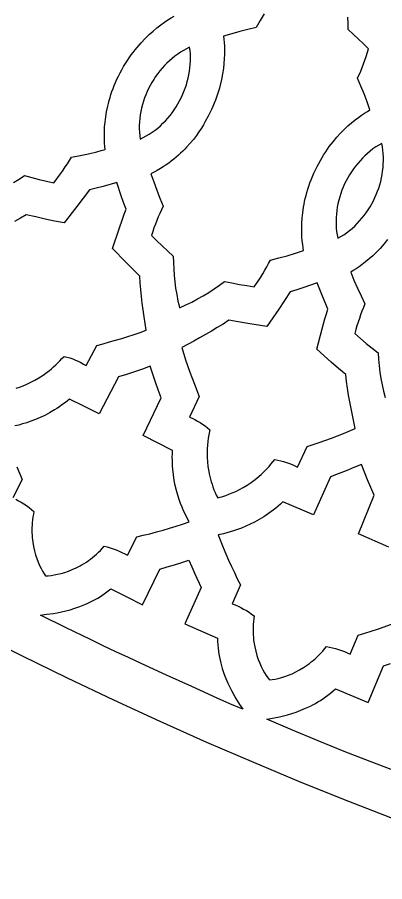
# Model space of a CAD drawing. Extents: x -550 to 550, y -550 to 550.
# Drawn here: x -216 to -173.7, y -460.6 to -361.1 of the extents above; entities that cross this region are included whole.
import ezdxf

# ---------------------------------------------------------------- set-up
doc = ezdxf.new("R2010")
doc.units = 0
doc.layers.add('LAYER_1', color=18, linetype='CONTINUOUS')
doc.layers.add('LAYER_10', color=4, linetype='CONTINUOUS')

msp = doc.modelspace()

# ---------------------------------------------------------------- linework, layer by layer
at = {"layer": 'LAYER_1'}
msp.add_lwpolyline([(0, 549.9999999999998, 0.4142135623730951), (-550, -4.34e-14, 0.4142135623730951), (0, -549.9999999999998, 0.4142135623730951), (550, -4.34e-14, 0.4142135623730951)], format="xyb", close=True, dxfattribs=at)
for points in [[(-216.4474088009289, -380.088647503899), (-215.8166528680538, -379.7092621019045), (-215.1956634521484, -379.3173217773438), (-214.35593434036, -379.5410267614815), (-213.5131423814372, -379.7532359755043), (-212.6675176351162, -379.9538555831224), (-211.8192901611328, -380.1427917480469), (-211.5417699529688, -379.7876116601377), (-211.270362869675, -379.4274923593121), (-211.0051568895751, -379.0626159028541), (-210.7462399909931, -378.6931643480477), (-210.4937001522528, -378.3193197521767), (-210.247625351678, -377.9412641725252), (-210.0081035675925, -377.5591796663767), (-209.7752227783203, -377.1732482910156), (-208.7947198572189, -376.9948753427699), (-207.8185819757703, -376.7922935471809), (-206.848314239249, -376.5636897948959), (-206.3658520207345, -376.4390630883198), (-205.8854217529297, -376.3072509765625), (-205.92373487869, -375.9662888635453), (-205.9555653246104, -375.5849283415838), (-205.9777897567481, -375.1651572413592), (-205.9872848411599, -374.7089633935525), (-205.9809272439031, -374.2183346288447), (-205.9555936310348, -373.6952587779169), (-205.9081606686119, -373.1417236714501), (-205.8355050226915, -372.5597171401254), (-205.7345033593308, -371.9512270146238), (-205.6020323445868, -371.3182411256263), (-205.5230197885889, -370.9931834669045), (-205.4349686445165, -370.6627473038141), (-205.3374884956269, -370.3271811151902), (-205.2301889251771, -369.986733379868), (-205.1126795164243, -369.6416525766827), (-204.9845698526257, -369.2921871844693), (-204.8454695170382, -368.9385856820629), (-204.6949880929192, -368.5810965482989), (-204.5327351635256, -368.2199682620121), (-204.3583203121148, -367.8554493020379), (-204.1713531219437, -367.4877881472112), (-203.9714431762695, -367.1172332763672), (-203.7634581536779, -366.7533229311916), (-203.5513660607559, -366.4017803009903), (-203.3355713647566, -366.0624000170635), (-203.1164785329331, -365.7349767107116), (-202.8944920325384, -365.4193050132348), (-202.6700163308254, -365.1151795559335), (-202.4434558950473, -364.8223949701078), (-202.215215192457, -364.5407458870582), (-201.9856986903077, -364.2700269380848), (-201.7553108558523, -364.0100327544881), (-201.2935390590353, -363.5213972086254), (-200.8331355400304, -363.0731962998727), (-200.3773360368618, -362.663787078632), (-199.9293762875539, -362.2915265953058), (-199.4924920301307, -361.9547719002964), (-199.0699190026166, -361.651880044006), (-198.6648929430359, -361.3812080768371), (-198.2806495894127, -361.1411130491919), (-197.9204246797714, -360.9299520114728)], [(-187.5655549114559, -360.6958568095831), (-188.038897847368, -361.4634779349162), (-188.4874877929688, -362.2453002929688), (-189.4315017508063, -362.4713604765825), (-190.3709307991422, -362.7165479541128), (-191.3053067403875, -362.9803840620086), (-192.2341613769531, -363.2623901367188), (-192.1983832337106, -363.6026017820654), (-192.1676491421939, -363.9824883414967), (-192.1450710797202, -364.4002501501999), (-192.1337610236069, -364.8540875433628), (-192.1368309511712, -365.3422008561727), (-192.1573928397305, -365.8627904238172), (-192.1985586666019, -366.4140565814839), (-192.2634404091028, -366.9941996643602), (-192.3551500445504, -367.6014200076337), (-192.476799550262, -368.2339179464919), (-192.6315009035549, -368.8898938161224), (-192.7222185159561, -369.2261235797234), (-192.8223660817465, -369.5675479517127), (-192.9323325980908, -369.9139419739888), (-193.0525070621538, -370.2650806884502), (-193.1832784711, -370.6207391369953), (-193.3250358220943, -370.9806923615226), (-193.4781681123011, -371.3447154039305), (-193.6430643388852, -371.7125833061173), (-193.8201134990112, -372.0840711099817), (-194.0097045898438, -372.4589538574219), (-194.3552910262707, -373.0988008231205), (-194.5668872230794, -373.4643708228281), (-194.8069420187395, -373.855185996721), (-195.077397873092, -374.2673569670093), (-195.3801972459778, -374.6969943559027), (-195.7172825972379, -375.1402087856111), (-196.0905963867132, -375.5931108783445), (-196.5020810742448, -376.0518112563128), (-196.7227445234819, -376.2821203717006), (-196.9536791196734, -376.5124205417258), (-197.1951276702995, -376.7422255941647), (-197.4473329828403, -376.9710493567933), (-197.7105378647758, -377.1984056573882), (-197.9849851235862, -377.4238083237254), (-198.2709175667516, -377.6467711835813), (-198.5685780017521, -377.866808064732), (-198.8782092360678, -378.0834327949537), (-199.200054077179, -378.2961592020227), (-199.5343553325656, -378.5045011137153), (-199.8813558097079, -378.7079723578078), (-200.2412983160859, -378.9060867620762), (-200.6144256591797, -379.0983581542969), (-200.2939412454384, -380.046503607011), (-199.952277493639, -380.9874912106959), (-199.5896446727545, -381.9205959409665), (-199.2062530517578, -382.8450927734375), (-199.4003747651866, -383.2527327449659), (-199.5876127113825, -383.6638002886112), (-199.7678739978493, -384.0781187382096), (-199.9410657320906, -384.4955114275975), (-200.1070950216101, -384.9158016906108), (-200.2658689739115, -385.3388128610858), (-200.4172946964986, -385.7643682728587), (-200.561279296875, -386.1922912597656), (-199.9433554362859, -386.8091736982984), (-199.3170507264715, -387.4176610977172), (-198.6825426138706, -388.0175895547227), (-198.0400085449219, -388.6087951660156), (-198.0233345382361, -389.3386394550869), (-197.9905618593104, -390.0696501933203), (-197.9392114110418, -390.8026319967797), (-197.8668040963276, -391.5383894815283), (-197.7708608180649, -392.2777272636299), (-197.6489024791508, -393.0214499591479), (-197.4984499824824, -393.7703621841459), (-197.4117637071458, -394.1470158127198), (-197.317024230957, -394.5252685546875), (-196.6008730604692, -394.2104166626517), (-195.9082761444005, -393.8747771424369), (-195.2370584839442, -393.5198264270562), (-194.5850450802938, -393.1470409495228), (-193.9500609346425, -392.7578971428499), (-193.3299310481837, -392.3538714400505), (-192.7224804221108, -391.9364402741378), (-192.1255340576172, -391.507080078125), (-191.2727535900096, -391.6779338056219), (-190.41763152058, -391.8371002147788), (-189.5604083209874, -391.9845310917417), (-188.7013244628906, -392.1201782226562), (-188.4455295307588, -391.7489047841835), (-188.1961128952418, -391.3730806191606), (-187.9531557516432, -390.992889603662), (-187.7167392952665, -390.6085156137621), (-187.486944721415, -390.2201425255355), (-187.2638532253923, -389.8279542150567), (-187.0475460025017, -389.4321345584002), (-186.8381042480469, -389.0328674316406), (-185.873464574495, -388.7954318582583), (-184.9142401713432, -388.5360016085165), (-183.9611410743654, -388.2548855569577), (-183.0148773193359, -387.952392578125), (-183.0708396667158, -387.6132014501004), (-183.1233330661244, -387.2333633604616), (-183.1690575085848, -386.8146637616267), (-183.2047129851201, -386.358888106014), (-183.2269994867531, -385.8678218460419), (-183.232617004507, -385.3432504341284), (-183.2182655294046, -384.7869593226918), (-183.1806450524691, -384.2007339641504), (-183.1164555647234, -383.5863598109224), (-183.0223970571905, -382.9456223154261), (-182.9631356681985, -382.6159252682081), (-182.8951695208934, -382.2803069300797), (-182.8180861141529, -381.9389904825935), (-182.7314729468551, -381.5921991073014), (-182.6349175178777, -381.240155985756), (-182.5280073260986, -380.8830842995095), (-182.4103298703957, -380.5212072301142), (-182.2814726496469, -380.1547479591222), (-182.1410231627301, -379.783929668086), (-181.988568908523, -379.4089755385578), (-181.8236973859037, -379.0301087520898), (-181.64599609375, -378.6475524902344), (-181.4605160366252, -378.2725274635724), (-181.270223615764, -377.9095296084663), (-181.0755313502996, -377.5583843932194), (-180.8768517593651, -377.2189172861351), (-180.6745973620936, -376.8909537555169), (-180.4691806776184, -376.5743192696681), (-180.2610142250725, -376.2688392968922), (-180.0505105235892, -375.9743393054926), (-179.8380820923015, -375.6906447637728), (-179.6241414503426, -375.417581140036), (-179.193373610944, -374.9026485197254), (-178.7615071584583, -374.4281451909884), (-178.3318422459509, -373.9926749002522), (-177.9076790264868, -373.5948413939441), (-177.4923176531314, -373.2332484184916), (-177.0890582789497, -372.9064997203218), (-176.701201057007, -372.6131990458622), (-176.3320461403685, -372.3519501415401), (-175.9848936820993, -372.1213567537828), (-175.6630438352647, -371.9200226290176), (-175.3697967529297, -371.7465515136719), (-175.6968692005376, -370.8248753406733), (-176.0416394495003, -369.9094743395192), (-176.4042481158027, -369.0010060904805), (-176.7848358154297, -368.1001281738281), (-176.4278734565039, -367.2711560641373), (-176.0971110204335, -366.4309013368072), (-175.7930379777108, -365.5806250182219), (-175.5161437988281, -364.7215881347656), (-176.0975108726017, -364.1527184510028), (-176.6867483933643, -363.5918907834003), (-177.2837507860482, -363.0393398310314), (-177.8884124755859, -362.4953002929688), (-177.8894105218678, -361.7794154451548), (-177.9034449508741, -361.0622599833632)], [(-216.1600633345751, -403.8070191146899), (-215.7650748655665, -403.6734206625072), (-215.3492469406851, -403.5155613497432), (-214.9152894614458, -403.331292921819), (-214.4659123293634, -403.1184671241559), (-214.003825445953, -402.8749357021754), (-213.5317387127295, -402.5985504012988), (-213.0523620312077, -402.2871629669472), (-212.5684053029027, -401.9386251445421), (-212.3255562654298, -401.7497535082637), (-212.0825784293293, -401.5507886795048), (-211.8398105322904, -401.3414621264432), (-211.5975913120025, -401.1215053172565), (-211.356259506155, -400.8906497201224), (-211.1161538524373, -400.6486268032187), (-210.8776130885386, -400.3951680347228), (-210.6409759521484, -400.1300048828125), (-210.3046343344742, -400.215611487116), (-209.9712476266395, -400.3151743554062), (-209.6416290651131, -400.4283887556541), (-209.3165918863639, -400.5549499558302), (-208.9969493268607, -400.6945532239056), (-208.6835146230724, -400.8468938278509), (-208.3771010114677, -401.0116670356368), (-208.0785217285156, -401.1885681152344), (-206.8385772705078, -398.8618469238281), (-206.1201829243396, -398.6721099986677), (-205.4035315769081, -398.4751781862135), (-204.6889120875364, -398.2706464388478), (-203.9766133155479, -398.0581097089527), (-203.2669241202658, -397.8371629489101), (-202.5601333610134, -397.6074011111021), (-201.8565298971139, -397.368419147911), (-201.1564025878906, -397.1198120117188), (-201.4030578562562, -395.5664446632051), (-201.5145223790738, -394.787597454168), (-201.6158784413321, -394.0074210889151), (-201.7054762532946, -393.2260004676747), (-201.7816660252244, -392.4434204906753), (-201.8427979673847, -391.6597660581451), (-201.8872222900391, -390.8751220703125), (-202.6928319915231, -390.1014295685091), (-203.4842274673017, -389.3130042684425), (-205.0526275634766, -387.7214660644531), (-204.2948935773065, -385.4471822460806), (-203.9007661749413, -384.3154409464314), (-203.6953194707729, -383.7526583244683), (-203.4825439453125, -383.1925964355469), (-203.7689936708167, -382.4286189911913), (-204.035532609682, -381.6571943818013), (-204.5425415039062, -380.1047821044922), (-206.1249123662456, -380.5508254166584), (-206.9193702816621, -380.7604189375523), (-207.7187042236328, -380.949462890625), (-208.4266251204487, -381.9193009712278), (-209.1552063712007, -382.8739686060712), (-210.6382751464844, -384.7637329101562), (-211.7311954689464, -384.5514974373962), (-212.8212336198988, -384.3242489838897), (-213.9073360216928, -384.0792699593368), (-214.9884490966797, -383.8138427734375), (-215.6669737881792, -384.2041169507581), (-216.3538740183244, -384.5796157572456)], [(-173.3431725062444, -386.6790867269391), (-173.7673941033038, -387.2043508482798), (-174.1943579749891, -387.6885050231559), (-174.6205739942135, -388.1329000287556), (-175.04255203389, -388.5388866422671), (-175.4568019669318, -388.9078156408786), (-175.8598336662519, -389.2410378017783), (-176.2481570047632, -389.5399039021545), (-176.6182818553791, -389.8057647191953), (-176.9667180910126, -390.039971030089), (-177.2899755845766, -390.2438736120236), (-177.5845642089844, -390.4188232421875), (-177.2069908138576, -391.3441034195253), (-176.8087599540306, -392.2609559875225), (-176.3900755087897, -393.1686455641999), (-175.9511413574219, -394.0664367675781), (-176.1204891172055, -394.4848316829734), (-176.2827597634842, -394.9062369602573), (-176.4378703433818, -395.3304707278654), (-176.585737904022, -395.7573511142334), (-176.7262794925286, -396.1866962477969), (-176.8594121560254, -396.6183242569914), (-176.9850529416361, -397.0520532702524), (-177.1031188964844, -397.4877014160156), (-176.44833305512, -398.06430015479), (-175.7856980456628, -398.6319853870828), (-175.1153992550734, -399.1906008384319), (-174.4376220703125, -399.739990234375), (-174.3809073512415, -400.4712535609391), (-174.3076695846697, -401.2027946615633), (-174.2152927795443, -401.9352115432917), (-174.1011609448127, -402.6691022131683), (-173.9626580894222, -403.4050646782373), (-173.7971682223199, -404.1436969455427), (-173.6020753524533, -404.8855970221286)], [(-216.2076590110282, -416.5846508008216), (-215.8875851740005, -416.7517392159535), (-215.5732423404291, -416.9303028624466), (-215.2651964126074, -417.1199665155548), (-214.964013292829, -417.3203549505321), (-214.6702588833872, -417.5310929426325), (-214.3844990865755, -417.7518052671101), (-214.1072998046875, -417.9821166992188), (-214.1716000641817, -418.3083006244024), (-214.2249088913501, -418.6292962022931), (-214.267641377549, -418.9450187539913), (-214.3002126141351, -419.255383600598), (-214.3230376924649, -419.5603060632135), (-214.3365317038949, -419.8597014629388), (-214.3411097397816, -420.1534851208743), (-214.3371868914816, -420.4415723581208), (-214.3251782503513, -420.7238784957788), (-214.3054989077473, -421.0003188549492), (-214.2447884835444, -421.5352635222292), (-214.158376349725, -422.0457289287663), (-214.0495832371414, -422.5310376433655), (-213.9217298766456, -422.9905122348322), (-213.77813699909, -423.4234752719717), (-213.6221253353268, -423.8292493235891), (-213.457015616208, -424.2071569584899), (-213.2861285725861, -424.5565207454792), (-213.112784935313, -424.8766632533624), (-212.9403054352412, -425.1669070509446), (-212.7720108032227, -425.4265747070312), (-212.4623264909517, -425.4019060011844), (-212.1257376706208, -425.3624771830034), (-211.7647562304139, -425.3060215391969), (-211.3818940585148, -425.2302723564736), (-210.9796630431074, -425.1329629215421), (-210.5605750723755, -425.0118265211111), (-210.127142034503, -424.8645964418893), (-209.6818758176738, -424.6890059705852), (-209.2272883100715, -424.4827883939076), (-208.7658913998802, -424.2436769985653), (-208.533424383871, -424.1110777709912), (-208.3001969752835, -423.9694050712667), (-208.0665231601407, -423.8183755602303), (-207.8327169244655, -423.6577058987206), (-207.599092254281, -423.4871127475762), (-207.36596313561, -423.3063127676356), (-207.1336435544756, -423.1150226197375), (-206.9024474969007, -422.9129589647205), (-206.6726889489083, -422.6998384634231), (-206.4446818965215, -422.4753777766839), (-206.2187403257631, -422.2392935653414), (-205.9951782226562, -421.9913024902344), (-205.6462977214732, -422.0798860844653), (-205.3001656260951, -422.181104221518), (-204.9574131363764, -422.294701370461), (-204.6186714521714, -422.4204220003631), (-204.2845717733347, -422.5580105802931), (-203.9557452997206, -422.7072115793197), (-203.6328232311836, -422.8677694665115), (-203.3164367675781, -423.0394287109375), (-202.2616577148438, -420.9156188964844), (-201.4962967165863, -420.7411391305766), (-200.7339411548957, -420.5532797817312), (-199.974573478598, -420.352961088235), (-199.2181761365191, -420.1411032883743), (-198.4647315774852, -419.9186266204356), (-197.7142222503224, -419.6864513227052), (-196.9666306038567, -419.4454976334698), (-196.2219390869141, -419.1966857910156), (-196.5206937323283, -418.6187706640503), (-196.6851329048423, -418.2806047823801), (-196.8552094543222, -417.9098647405152), (-197.0276204885888, -417.5067240774033), (-197.1990631154632, -417.0713563319922), (-197.3662344427663, -416.6039350432295), (-197.525831578319, -416.1046337500631), (-197.6745516299424, -415.5736259914406), (-197.8090917054572, -415.0110853063097), (-197.9261489126846, -414.4171852336182), (-198.0224203594454, -413.7920993123138), (-198.0946031535606, -413.1360010813443), (-198.1206291520701, -412.7963765806563), (-198.1393944028512, -412.4490640796573), (-198.1504860443812, -412.0940852707159), (-198.153491215138, -411.7314618462006), (-198.1479970535992, -411.3612154984797), (-198.1335906982422, -410.9833679199219), (-201.5243530273438, -409.2314758300781), (-199.4475250244141, -404.8916931152344), (-199.7759728898252, -403.9935960194806), (-200.0935392203833, -403.0914481387659), (-200.399381564529, -402.1851602035609), (-200.6926574707031, -401.2746429443359), (-201.6020649276895, -401.5960401811514), (-202.5156873461522, -401.9049795505581), (-203.4330932888043, -402.2021830814534), (-204.3538513183594, -402.4883728027344), (-206.5811614990234, -406.7544250488281), (-207.4406071681966, -406.3406859079667), (-208.2952029569923, -405.9169109717944), (-209.9989624023438, -405.0582885742188), (-210.2919193426505, -405.2945593319075), (-210.5841538415316, -405.5190389364979), (-210.8753996557099, -405.7320581463391), (-211.165390541908, -405.9339477197802), (-211.4538602568486, -406.1250384151703), (-211.7405425572544, -406.3056609908584), (-212.3074799413525, -406.6368248165251), (-212.8640727479839, -406.9300852635727), (-213.40819103093, -407.1880883987939), (-213.9377048439725, -407.4134802889812), (-214.4504842408929, -407.6089070009273), (-214.9443992754727, -407.7770146014248), (-215.4173200014936, -407.9204491572661), (-215.8671164727371, -408.041856735244), (-216.2916587429848, -408.143883402151)], [(-216.0807808143734, -412.8592911116848), (-215.7798113809055, -413.5879881557073), (-215.4659576416016, -414.3111572265625), (-216.5328979492188, -416.4294128417969)], [(-173.1981811523438, -422.0910034179688), (-176.6920166015625, -420.5554809570312), (-174.8784942626953, -416.0993957519531), (-175.2607881017568, -415.2244144421509), (-175.6325221018205, -414.3447455075528), (-175.9928179727269, -413.4602300642955), (-176.3407974243164, -412.5707092285156), (-177.2263884814045, -412.9467707479906), (-178.1173193622985, -413.3098907963847), (-179.0140837413646, -413.6578435837935), (-179.9171752929688, -413.9884033203125), (-181.8847351074219, -418.3785705566406), (-185.3949890136719, -416.8830871582031), (-185.673587390477, -417.1369539777993), (-185.9521617689406, -417.3790094475652), (-186.2304268187627, -417.6095672793695), (-186.508097209643, -417.8289411850808), (-186.7848876112815, -418.037444876568), (-187.0605126933781, -418.2353920656998), (-187.6071255777448, -418.6008717843719), (-188.1456532203423, -418.9278900360467), (-188.6738129787695, -419.2189565156742), (-189.1893222106256, -419.4765809182039), (-189.6898982735096, -419.7032729385857), (-190.1732585250204, -419.9015422717691), (-190.6371203227572, -420.0738986127042), (-191.079201024319, -420.2228516563404), (-191.4972179873047, -420.3509110976277), (-192.2519301279445, -420.5543879529541), (-192.8829956054688, -420.7044067382812), (-192.2824295303331, -422.1604975512615), (-191.9742108009975, -422.8854772987648), (-191.6588949541577, -423.6073467383522), (-191.3351269975697, -424.3253059685801), (-191.0015519389893, -425.038555088005), (-190.6568147861724, -425.7462941951834), (-190.299560546875, -426.4477233886719), (-191.2377624511719, -428.6258850097656), (-190.9034962566752, -428.7603517207708), (-190.5736387627217, -428.9069683035893), (-190.2487798179153, -429.0653973223747), (-189.9295092708599, -429.2353013412804), (-189.6164169701594, -429.4163429244596), (-189.3100927644178, -429.6081846360656), (-189.0111265022388, -429.8104890402519), (-188.7201080322266, -430.0229187011719), (-188.7649790291584, -430.3535246117166), (-188.7992649838351, -430.6783015695256), (-188.823378928168, -430.9971873465862), (-188.8377338940685, -431.3101197148853), (-188.842742913448, -431.6170364464102), (-188.8388190182178, -431.9178753131479), (-188.8263752402893, -432.2125740870857), (-188.8058246115738, -432.5010705402107), (-188.7775801639827, -432.7833024445099), (-188.7420549294274, -433.0592075719704), (-188.6508142270694, -433.5917885843244), (-188.535406759791, -434.0983157531695), (-188.3991367828829, -434.5782912544028), (-188.245308551636, -435.0312172639213), (-188.0772263213413, -435.4565959576222), (-187.8981943472897, -435.8539295114025), (-187.711516884772, -436.2227201011591), (-187.5204981890793, -436.5624699027892), (-187.3284425155023, -436.8726810921898), (-187.138654119332, -437.1528558452579), (-186.9544372558594, -437.4024963378906), (-186.6464885636069, -437.3586497228491), (-186.312583138927, -437.298437661565), (-185.9553592171267, -437.2197502344742), (-185.5774550335134, -437.1204775220126), (-185.181508823394, -436.9985096046159), (-184.770158822076, -436.8517365627201), (-184.3460432648665, -436.6780484767609), (-183.9118003870725, -436.4753354271742), (-183.4700684240014, -436.2414874943956), (-183.0234856109603, -435.9743947588613), (-182.7991995842345, -435.8277222401969), (-182.5746901832565, -435.6719473010069), (-182.3502871874395, -435.5068062013457), (-182.126320376197, -435.3320352012681), (-181.9031195289424, -435.1473705608284), (-181.6810144250891, -434.952548540081), (-181.4603348440505, -434.7473053990806), (-181.24141056524, -434.5313773978813), (-181.024571368071, -434.304500796538), (-180.8101470319568, -434.0664118551049), (-180.598467336311, -433.8168468336365), (-180.3898620605469, -433.5555419921875), (-180.036027836302, -433.6220934274544), (-179.6841422809848, -433.7014192225283), (-179.33485204428, -433.7933065251127), (-178.9888037758723, -433.8975424829109), (-178.6466441254464, -434.0139142436266), (-178.309019742687, -434.1422089549631), (-177.9765772772787, -434.2822137646239), (-177.6499633789062, -434.4337158203125), (-176.7241516113281, -432.2505493164062), (-175.9723987133968, -432.0291859919579), (-175.2246896409365, -431.7943033335349), (-174.480670055236, -431.547453438089), (-173.7399856175842, -431.2901884025719), (-172.2672048315823, -430.7506212991315)], [(-163.3303070068359, -451.3456115722656), (-175.3562927246094, -446.8015289306641), (-176.8560339834294, -446.2243017414858), (-178.349359070246, -445.630947943545), (-179.8376193093725, -445.0248922479743), (-181.3221660251225, -444.4095593659064), (-184.2855241837464, -443.1647608868087), (-187.250244140625, -441.9239501953125), (-186.5904917209743, -441.7977469953373), (-185.7940961068529, -441.6357686293755), (-185.3512134962719, -441.5330154082071), (-184.8820377603605, -441.4113003744109), (-184.3891914568813, -441.26728418761), (-183.8752971435967, -441.0976275074274), (-183.3429773782691, -440.8989909934861), (-182.7948547186611, -440.6680353054091), (-182.233551722535, -440.4014211028193), (-181.9487771475785, -440.2536985147144), (-181.6616909476534, -440.0958090453399), (-181.37262094248, -439.9273352771486), (-181.0818949517787, -439.7478597925936), (-180.7898407952697, -439.5569651741276), (-180.4967862926733, -439.3542340042036), (-180.2030592637098, -439.1392488652745), (-179.9089875280997, -438.9115923397928), (-179.6148989055631, -438.6708470102119), (-179.3211212158203, -438.4165954589844), (-175.5728149414062, -440.0138244628906), (-173.8213195800781, -435.7847900390625), (-172.999699831582, -435.5020850973599)]]:
    msp.add_lwpolyline(points, dxfattribs=at)
for points in [[(-201.8559265136719, -375.1122283935547), (-201.4989978494473, -374.9400126934844), (-201.1491131888367, -374.7500695941023), (-200.8068449825466, -374.5432587426382), (-200.4727656812834, -374.3204397863216), (-200.1474477357532, -374.0824723723822), (-199.8314635966626, -373.8302161480498), (-199.525385714718, -373.5645307605539), (-199.2297865406256, -373.2862758571243), (-198.9452385250918, -372.9963110849907), (-198.672314118823, -372.6954960913826), (-198.4115857725256, -372.3846905235297), (-198.163625936906, -372.0647540286618), (-197.9290070626704, -371.7365462540084), (-197.7083016005253, -371.4009268467994), (-197.5020820011771, -371.0587554542643), (-197.310920715332, -370.7108917236328), (-197.1296889064529, -370.3595602720811), (-196.9612161118672, -369.9992482272081), (-196.8058797373939, -369.6308551215448), (-196.6640571888518, -369.255280487622), (-196.5361258720599, -368.8734238579707), (-196.4224631928371, -368.4861847651221), (-196.3234465570023, -368.0944627416068), (-196.2394533703744, -367.6991573199558), (-196.1708610387723, -367.3011680327002), (-196.118046968015, -366.9013944123708), (-196.0813885639214, -366.5007359914986), (-196.0612632323104, -366.1000923026145), (-196.0580483790008, -365.7003628782495), (-196.0721214098117, -365.3024472509344), (-196.1038597305619, -364.9072449532003), (-196.1536407470703, -364.5156555175781), (-196.5084911173431, -364.6920654762695), (-196.8564518160168, -364.8853238571991), (-197.19697671469, -365.0946395566546), (-197.5295196849616, -365.3192214709235), (-197.8535345984301, -365.5582784962936), (-198.1684753266942, -365.8110195290523), (-198.4737957413527, -366.0766534654873), (-198.7689497140041, -366.3543892018862), (-199.0533911162472, -366.6434356345366), (-199.3265738196806, -366.943001659726), (-199.5879516959031, -367.2522961737421), (-199.8369786165132, -367.5705280728725), (-200.0731084531098, -367.8969062534048), (-200.2957950772915, -368.2306396116266), (-200.5044923606569, -368.5709370438255), (-200.6986541748047, -368.9170074462891), (-200.882907603337, -369.2668969825668), (-201.0542216903071, -369.6262327346241), (-201.2121713258395, -369.9940565640202), (-201.356331400059, -370.3694103323146), (-201.4862768030902, -370.7513359010669), (-201.601582425058, -371.1388751318364), (-201.7018231560868, -371.5310698861825), (-201.7865738863015, -371.9269620256647), (-201.8554095058267, -372.3255934118425), (-201.9079049047872, -372.7260059062753), (-201.9436349733075, -373.1272413705225), (-201.9621746015125, -373.5283416661434), (-201.9630986795267, -373.9283486546977), (-201.9459820974748, -374.3263041977448), (-201.9103997454817, -374.7212501568439)], [(-179.0658569335938, -386.5221405029297), (-178.7197559724466, -386.3283588836308), (-178.3817431582179, -386.1173474231193), (-178.0523379814456, -385.8899944755628), (-177.7320599326678, -385.6471883951286), (-177.4214285024224, -385.3898175359842), (-177.1209631812472, -385.1187702522972), (-176.8311834596804, -384.8349348982349), (-176.5526088282599, -384.5391998279648), (-176.2857587775236, -384.2324533956544), (-176.0311527980096, -383.9155839554713), (-175.7893103802558, -383.5894798615828), (-175.5607510148002, -383.2550294681565), (-175.3459941921807, -382.9131211293598), (-175.1455594029353, -382.5646431993601), (-174.959966137602, -382.210484032325), (-174.7897338867188, -381.8515319824219), (-174.6300200420494, -381.4902622672542), (-174.4835467066228, -381.12079155142), (-174.3506428164094, -380.7440415215389), (-174.2316373073794, -380.3609338642306), (-174.1268591155031, -379.972390266115), (-174.0366371767508, -379.5793324138117), (-173.9613004270928, -379.1826819939405), (-173.9011778024993, -378.783360693121), (-173.8565982389408, -378.3822901979731), (-173.8278906723874, -377.9803921951164), (-173.8153840388094, -377.5785883711707), (-173.8194072741772, -377.1778004127556), (-173.840289314461, -376.778950006491), (-173.8783590956312, -376.3829588389965), (-173.933945553658, -375.9907485968919), (-174.0073776245117, -375.6032409667969), (-174.3511465953362, -375.8010936445911), (-174.6870446003935, -376.0153022116432), (-175.0145722386224, -376.2450493004952), (-175.3332301089618, -376.4895175436895), (-175.6425188103504, -376.7478895737684), (-175.9419389417272, -377.0193480232741), (-176.2309911020309, -377.3030755247487), (-176.5091758902005, -377.5982547107345), (-176.7759939051746, -377.9040682137738), (-177.0309457458923, -378.2196986664088), (-177.2735320112923, -378.5443287011818), (-177.5032533003135, -378.8771409506349), (-177.7196102118947, -379.2173180473104), (-177.9221033449747, -379.5640426237505), (-178.1102332984925, -379.9164973124976), (-178.2835006713867, -380.2738647460938), (-178.4463585539199, -380.6338537437182), (-178.5957578493567, -381.0025039045979), (-178.731326523042, -381.3788315005258), (-178.8526925403211, -381.7618528032955), (-178.9594838665389, -382.1505840847001), (-179.0513284670406, -382.5440416165329), (-179.1278543071713, -382.941241670587), (-179.1886893522761, -383.341200518656), (-179.2334615677001, -383.7429344325329), (-179.2617989187884, -384.1454596840111), (-179.273329370886, -384.5477925448838), (-179.2676808893382, -384.9489492869444), (-179.2444814394899, -385.3479461819859), (-179.2033589866864, -385.7437995018018), (-179.1439414962726, -386.1355255181853)], [(-192.9236297607422, -416.4346618652344), (-192.6428430718603, -416.3591048367152), (-192.3313599384693, -416.2660070460329), (-191.9920138317465, -416.1533845087422), (-191.6276382228692, -416.0192532403983), (-191.2410665830147, -415.8616292565563), (-190.8351323833604, -415.6785285727711), (-190.4126690950836, -415.4679672045979), (-189.9765101893616, -415.2279611675916), (-189.5294891373717, -414.9565264773073), (-189.0744394102912, -414.6516791493001), (-188.6141944792975, -414.3114351991248), (-188.1515878155678, -413.9338106423368), (-187.9202842936698, -413.7303606413238), (-187.6894528902794, -413.5168214944908), (-187.4594477892937, -413.2929452037821), (-187.2306231746098, -413.0584837711421), (-187.0033332301249, -412.813189198515), (-186.7779321397362, -412.5568134878455), (-186.5547740873408, -412.2891086410777), (-186.3342132568359, -412.0098266601562), (-185.9930746091283, -412.0742197612274), (-185.6540072015432, -412.1527091686403), (-185.3178418634651, -412.2450454652039), (-184.9854094242787, -412.3509792337271), (-184.6575407133685, -412.4702610570188), (-184.3350665601191, -412.6026415178878), (-184.0188177939149, -412.7478711991432), (-183.7096252441406, -412.9057006835938), (-182.6109619140625, -410.509033203125), (-181.2060852565113, -410.0357320936332), (-179.8106163694551, -409.534503417254), (-178.425404788394, -409.0055936499234), (-177.0513000488281, -408.4492492675781), (-177.3806781437058, -406.90651186674), (-177.5364968373731, -406.1329663933185), (-177.6836827178676, -405.3578109778923), (-177.8201963521955, -404.580926550459), (-177.9439983073631, -403.8021940410164), (-178.0530491503766, -403.0214943795621), (-178.1453094482422, -402.2387084960938), (-178.9970644202872, -401.5175522016167), (-179.8355265296809, -400.7807687926756), (-181.4989929199219, -399.2916259765625), (-180.8790669159583, -396.9771030376297), (-180.5535205466863, -395.8243262906468), (-180.3821968677063, -395.2505180193083), (-180.2033996582031, -394.6789855957031), (-180.535788809724, -393.9351775712728), (-180.8487399777933, -393.1826996660818), (-181.4491348266602, -391.6665496826172), (-183.0034978121888, -392.2096592541512), (-183.784756093417, -392.4680310246539), (-184.5721282958984, -392.7062377929688), (-185.218977140171, -393.7136058415131), (-185.8875701987212, -394.7069234268135), (-187.2521362304688, -396.6753234863281), (-189.4528468790353, -396.34630144613), (-190.5514962559517, -396.1716129215305), (-191.6465911865234, -395.9766845703125), (-192.3010994596331, -396.407990835442), (-192.9648745875284, -396.8250381236051), (-193.6366867155823, -397.2294701981185), (-194.3153059891679, -397.6229308222993), (-194.9995025536584, -398.0070637594641), (-195.6880465544266, -398.3835127729298), (-197.0732574462891, -399.1199340820312), (-196.614487824995, -400.5389618070018), (-196.1277483070401, -401.9489463377099), (-195.6133742595887, -403.3490878265162), (-195.0717010498047, -404.7385864257812), (-196.1897277832031, -407.126708984375), (-195.8706781962379, -407.2644976988777), (-195.5568653763154, -407.4157914858485), (-195.2489975929453, -407.5800931034311), (-194.9477831156376, -407.7569053097689), (-194.653930213902, -407.9457308630058), (-194.3681471572484, -408.1460725212853), (-194.0911422151866, -408.3574330427511), (-193.8236236572266, -408.5793151855469), (-193.9432624640857, -409.1834747947603), (-194.0012687801331, -409.5375664229322), (-194.0533363515883, -409.9239658977108), (-194.0959176636981, -410.340898192269), (-194.1254652017096, -410.7865882797794), (-194.1384314508697, -411.2592611334146), (-194.1312688964254, -411.7571417263472), (-194.1004300236235, -412.2784550317499), (-194.0423673177111, -412.8214260227954), (-193.9535332639349, -413.3842796726564), (-193.8964683832377, -413.672607798759), (-193.8303803475421, -413.9652409545052), (-193.754825717504, -414.2619572615416), (-193.6693610537794, -414.5625348415149), (-193.5735429170241, -414.8667518160714), (-193.466927867894, -415.1743863068579), (-193.3490724670448, -415.4852164355208), (-193.2195332751326, -415.7990203237068), (-193.0778668528131, -416.1155760930625)], [(-213.3396759033203, -429.9261169433594), (-212.6743023339323, -429.8410634555438), (-211.8704660871548, -429.7286920444274), (-211.4226681577373, -429.653525535388), (-210.9475069965631, -429.5610456468312), (-210.4474000828291, -429.4477577458599), (-209.9247648957323, -429.3101671995764), (-209.3820189144696, -429.1447793750835), (-208.8215796182378, -428.9480996394839), (-208.2458644862338, -428.71663335988), (-207.9530339440663, -428.5867631932962), (-207.6572909976546, -428.4468859033747), (-207.3589378318983, -428.2965646610035), (-207.0582766316971, -428.1353626370704), (-206.7556095819504, -427.9628430024633), (-206.4512388675581, -427.7785689280699), (-206.1454666734196, -427.5821035847781), (-205.8385951844346, -427.3730101434758), (-205.5309265855026, -427.1508517750507), (-205.2227630615234, -426.9151916503906), (-203.4026940636014, -427.8304037487512), (-201.5799560546875, -428.7402648925781), (-199.5779113769531, -424.6218872070312), (-198.739302494454, -424.3763343493287), (-197.9026739206775, -424.1237258167311), (-197.0687450992087, -423.862061230016), (-196.2382354736328, -423.5893402099609), (-195.904026630817, -424.3880046918342), (-195.559133068789, -425.1819806783245), (-194.8452911376953, -426.7589416503906), (-196.6916961669922, -430.9475708007812), (-192.9618377685547, -432.5864868164062), (-192.943278183177, -432.975685216768), (-192.9148415371066, -433.3558458517065), (-192.8770444436707, -433.7270118522124), (-192.8304035161962, -434.0892263492763), (-192.7754353680103, -434.4425324738886), (-192.7126566124399, -434.7869733570402), (-192.6425838628122, -435.1225921297214), (-192.5657337324543, -435.4494319229231), (-192.4826228346931, -435.7675358676355), (-192.3937677828558, -436.0769470948495), (-192.2008916702611, -436.6698639207445), (-191.9912383012867, -437.2285274485328), (-191.768940582549, -437.7532827261389), (-191.5381314206647, -438.2444748014879), (-191.3029437222502, -438.7024487225042), (-191.0675103939222, -439.1275495371129), (-190.835964342297, -439.5201222932385), (-190.4010656956216, -440.2090638217398), (-190.0313110351562, -440.7720336914062), (-191.5071146755395, -440.136629866545), (-192.9776905015971, -439.4892319006129), (-195.9077880552405, -438.1689569824117), (-198.8308623850967, -436.8322158105535), (-201.7561721801758, -435.5000152587891), (-203.2174858814313, -434.8314605691562), (-204.6727797237411, -434.1501132731186), (-206.123152817169, -433.4583435881935), (-207.5697042717791, -432.7585217318983), (-210.4557387048015, -431.3442023752659)]]:
    msp.add_lwpolyline(points, close=True, dxfattribs=at)
at = {"layer": 'LAYER_10'}
msp.add_lwpolyline([(-485, 0, 0.4142135623730952), (0, -484.9999999999998, 0.4142135623730952), (485, 0, 0.4142135623730954), (0, 484.9999999999998, 0.4142135623730952)], format="xyb", close=True, dxfattribs=at)

doc.saveas('drawing.dxf')
